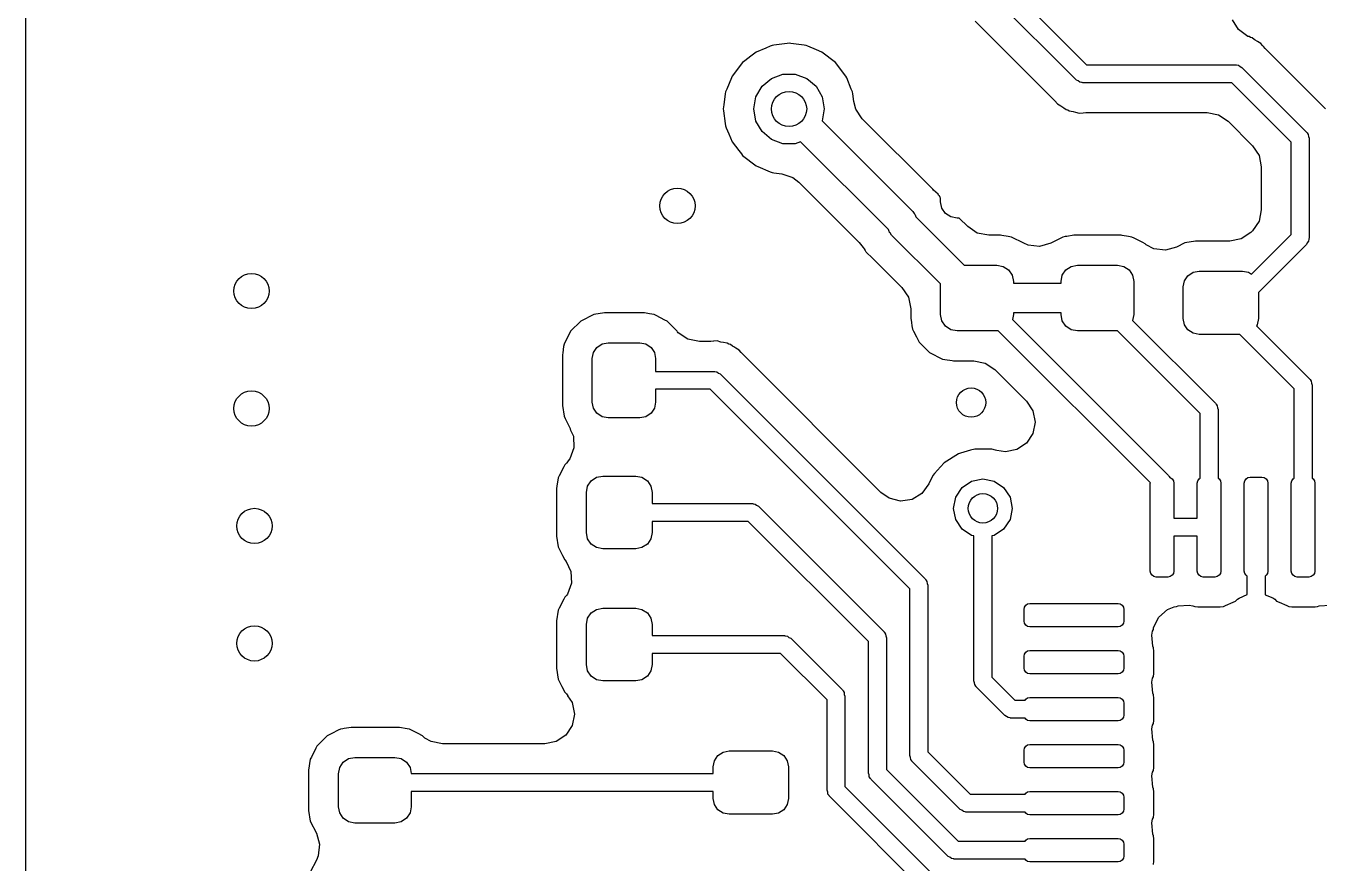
# Model space of a CAD drawing. Extents: x 0.99 to 4.24, y -7.27 to -4.02.
# Drawn here: x 0.9943 to 1.4276, y -6.4673 to -6.1867 of the extents above; entities that cross this region are included whole.
import ezdxf

# ---------------------------------------------------------------- set-up
doc = ezdxf.new("R2010")
doc.units = 0
doc.header["$MEASUREMENT"] = 0
doc.layers.add('BLACK', color=7, linetype='CONTINUOUS')

msp = doc.modelspace()

# ---------------------------------------------------------------- linework, layer by layer
at = {"layer": 'BLACK', "linetype": 'CONTINUOUS'}
for p, q in [((0.99427, -6.36146), (0.99427, -5.90707)), ((1.32387, -6.17395), (1.34967, -6.19976)), ((1.3463, -6.20488), (1.31874, -6.17732)), ((1.31237, -6.18511), (1.33851, -6.21125)), ((1.40064, -6.18798), (1.39862, -6.18466)), ((1.40376, -6.19027), (1.40064, -6.18798)), ((1.24935, -6.19263), (1.24495, -6.19321)), ((1.25, -6.19255), (1.24935, -6.19263)), ((1.25065, -6.19263), (1.25, -6.19255)), ((1.25505, -6.19321), (1.25065, -6.19263)), ((1.40413, -6.19033), (1.40376, -6.19027)), ((1.40463, -6.19062), (1.40413, -6.19033)), ((1.40519, -6.19077), (1.40463, -6.19062)), ((1.40591, -6.19127), (1.40519, -6.19077)), ((1.40625, -6.19152), (1.40591, -6.19127)), ((1.40591, -6.19127), (1.40591, -6.19127)), ((1.40698, -6.19198), (1.40625, -6.19152)), ((1.4081, -6.19263), (1.40698, -6.19198)), ((1.40867, -6.19331), (1.4081, -6.19263)), ((1.23717, -6.19689), (1.23516, -6.19843)), ((1.23899, -6.1955), (1.23717, -6.19689)), ((1.24222, -6.19416), (1.23899, -6.1955)), ((1.2437, -6.19355), (1.24222, -6.19416)), ((1.2443, -6.1933), (1.2437, -6.19355)), ((1.2437, -6.19355), (1.2437, -6.19355)), ((1.24495, -6.19321), (1.2443, -6.1933)), ((1.24495, -6.19321), (1.24495, -6.19321)), ((1.2557, -6.1933), (1.25505, -6.19321)), ((1.25505, -6.19321), (1.25505, -6.19321)), ((1.2563, -6.19355), (1.2557, -6.1933)), ((1.2592, -6.19475), (1.2563, -6.19355)), ((1.2563, -6.19355), (1.2563, -6.19355)), ((1.26101, -6.1955), (1.2592, -6.19475)), ((1.26557, -6.199), (1.26101, -6.1955)), ((1.40894, -6.19362), (1.40867, -6.19331)), ((1.40952, -6.19426), (1.40894, -6.19362)), ((1.42976, -6.21449), (1.40952, -6.19426)), ((1.23443, -6.199), (1.23093, -6.20356)), ((1.23516, -6.19843), (1.23443, -6.199)), ((1.26907, -6.20356), (1.26557, -6.199)), ((1.34967, -6.19976), (1.39961, -6.19976)), ((1.39961, -6.19976), (1.39979, -6.19979)), ((1.39979, -6.19979), (1.39987, -6.19977)), ((1.39987, -6.19977), (1.39999, -6.19982)), ((1.39999, -6.19982), (1.40063, -6.19994)), ((1.40063, -6.19994), (1.40113, -6.20036)), ((1.40113, -6.20036), (1.40173, -6.20063)), ((1.40173, -6.20063), (1.42338, -6.22229)), ((1.23068, -6.20416), (1.22914, -6.20789)), ((1.23093, -6.20356), (1.23068, -6.20416)), ((1.24095, -6.20697), (1.24409, -6.20434)), ((1.24409, -6.20434), (1.24795, -6.20294)), ((1.24795, -6.20294), (1.25205, -6.20294)), ((1.25205, -6.20294), (1.25591, -6.20434)), ((1.25591, -6.20434), (1.25905, -6.20697)), ((1.26932, -6.20416), (1.26907, -6.20356)), ((1.27086, -6.20789), (1.26932, -6.20416)), ((1.3469, -6.20515), (1.3463, -6.20488)), ((1.3474, -6.20557), (1.3469, -6.20515)), ((1.34804, -6.20569), (1.3474, -6.20557)), ((1.22865, -6.20952), (1.22816, -6.21322)), ((1.22873, -6.20887), (1.22865, -6.20952)), ((1.22865, -6.20952), (1.22865, -6.20952)), ((1.22914, -6.20789), (1.22873, -6.20887)), ((1.2389, -6.21053), (1.24095, -6.20697)), ((1.25905, -6.20697), (1.2611, -6.21053)), ((1.27127, -6.20887), (1.27086, -6.20789)), ((1.27135, -6.20952), (1.27127, -6.20887)), ((1.2717, -6.21211), (1.27135, -6.20952)), ((1.27135, -6.20952), (1.27135, -6.20952)), ((1.34816, -6.20574), (1.34804, -6.20569)), ((1.34824, -6.20572), (1.34816, -6.20574)), ((1.34843, -6.20576), (1.34824, -6.20572)), ((1.39836, -6.20576), (1.34843, -6.20576)), ((1.41826, -6.22565), (1.39836, -6.20576)), ((1.22816, -6.21322), (1.22798, -6.21457)), ((1.23819, -6.21457), (1.2389, -6.21053)), ((1.2611, -6.21053), (1.26181, -6.21457)), ((1.27237, -6.21462), (1.2717, -6.21211)), ((1.33851, -6.21125), (1.3391, -6.21189)), ((1.3391, -6.21189), (1.33993, -6.21288)), ((1.33993, -6.21288), (1.34105, -6.21353)), ((1.34105, -6.21353), (1.34178, -6.214)), ((1.34178, -6.214), (1.34212, -6.21424)), ((1.34212, -6.21424), (1.34212, -6.21424)), ((1.34212, -6.21424), (1.34284, -6.21474)), ((1.22798, -6.21457), (1.22807, -6.21521)), ((1.22807, -6.21521), (1.22862, -6.21939)), ((1.2389, -6.21861), (1.23819, -6.21457)), ((1.24095, -6.22216), (1.2389, -6.21861)), ((1.26181, -6.21457), (1.2611, -6.2186)), ((1.2611, -6.2186), (1.29145, -6.24894)), ((1.27453, -6.21785), (1.27237, -6.21462)), ((1.29817, -6.24149), (1.27453, -6.21785)), ((1.34284, -6.21474), (1.3434, -6.21489)), ((1.3434, -6.21489), (1.3439, -6.21518)), ((1.3439, -6.21518), (1.34518, -6.2154)), ((1.34518, -6.2154), (1.34602, -6.21559)), ((1.34602, -6.21559), (1.34727, -6.21593)), ((1.34727, -6.21593), (1.34856, -6.21581)), ((1.34856, -6.21581), (1.34943, -6.21578)), ((1.34943, -6.21578), (1.39009, -6.21578)), ((1.39009, -6.21578), (1.3939, -6.21653)), ((1.3939, -6.21653), (1.39713, -6.21869)), ((1.22862, -6.21939), (1.22873, -6.22027)), ((1.22873, -6.22027), (1.22898, -6.22087)), ((1.22898, -6.22087), (1.22898, -6.22087)), ((1.22898, -6.22087), (1.22981, -6.22287)), ((1.22981, -6.22287), (1.23093, -6.22558)), ((1.24409, -6.2248), (1.24095, -6.22216)), ((1.39713, -6.21869), (1.40532, -6.22688)), ((1.42338, -6.22229), (1.42349, -6.22244)), ((1.42349, -6.22244), (1.42356, -6.22248)), ((1.42356, -6.22248), (1.4236, -6.22261)), ((1.4236, -6.22261), (1.42398, -6.22314)), ((1.23093, -6.22558), (1.23314, -6.22846)), ((1.24795, -6.2262), (1.24409, -6.2248)), ((1.25205, -6.2262), (1.24795, -6.2262)), ((1.25389, -6.22553), (1.25205, -6.2262)), ((1.28338, -6.25502), (1.25389, -6.22553)), ((1.40532, -6.22688), (1.40748, -6.23012)), ((1.41826, -6.25663), (1.41826, -6.22565)), ((1.42398, -6.22314), (1.42404, -6.22379)), ((1.42404, -6.22379), (1.42426, -6.22441)), ((1.42426, -6.22441), (1.42426, -6.25787)), ((1.23314, -6.22846), (1.23402, -6.22961)), ((1.23402, -6.22961), (1.23443, -6.23014)), ((1.23443, -6.23014), (1.23899, -6.23364)), ((1.40748, -6.23012), (1.40824, -6.23393)), ((1.23899, -6.23364), (1.23959, -6.23389)), ((1.23959, -6.23389), (1.2437, -6.23559)), ((1.2437, -6.23559), (1.2437, -6.23559)), ((1.2437, -6.23559), (1.2443, -6.23584)), ((1.2443, -6.23584), (1.24495, -6.23592)), ((1.24495, -6.23592), (1.24495, -6.23592)), ((1.24495, -6.23592), (1.24754, -6.23626)), ((1.40824, -6.23393), (1.40824, -6.24836)), ((1.24754, -6.23626), (1.25122, -6.23751)), ((1.25122, -6.23751), (1.25329, -6.23909)), ((1.25329, -6.23909), (1.26343, -6.24924)), ((1.29845, -6.24177), (1.29817, -6.24149)), ((1.29995, -6.24315), (1.29845, -6.24177)), ((1.30009, -6.24342), (1.29995, -6.24315)), ((1.30023, -6.24356), (1.30009, -6.24342)), ((1.30037, -6.24372), (1.30023, -6.24356)), ((1.30064, -6.24429), (1.30037, -6.24372)), ((1.30079, -6.24451), (1.30064, -6.24429)), ((1.30079, -6.24567), (1.30079, -6.24451)), ((1.29145, -6.24894), (1.29198, -6.24966)), ((1.30121, -6.24778), (1.30079, -6.24567)), ((1.3024, -6.24957), (1.30121, -6.24778)), ((1.40824, -6.24836), (1.40748, -6.25217)), ((1.26343, -6.24924), (1.27355, -6.25936)), ((1.29198, -6.24966), (1.29212, -6.24978)), ((1.29212, -6.24978), (1.29215, -6.24989)), ((1.29215, -6.24989), (1.29231, -6.25009)), ((1.29231, -6.25009), (1.29245, -6.25075)), ((1.29245, -6.25075), (1.30863, -6.26693)), ((1.30419, -6.25076), (1.3024, -6.24957)), ((1.3063, -6.25118), (1.30419, -6.25076)), ((1.30705, -6.25118), (1.3063, -6.25118)), ((1.30986, -6.25399), (1.30705, -6.25118)), ((1.40748, -6.25217), (1.40532, -6.2554)), ((1.28352, -6.25567), (1.28338, -6.25502)), ((1.28367, -6.25588), (1.28352, -6.25567)), ((1.28371, -6.25599), (1.28367, -6.25588)), ((1.28384, -6.25611), (1.28371, -6.25599)), ((1.28438, -6.25682), (1.28384, -6.25611)), ((1.30079, -6.27323), (1.28438, -6.25682)), ((1.31309, -6.25615), (1.30986, -6.25399)), ((1.3169, -6.25691), (1.31309, -6.25615)), ((1.32091, -6.25691), (1.3169, -6.25691)), ((1.32129, -6.25697), (1.32091, -6.25691)), ((1.32341, -6.25731), (1.32129, -6.25697)), ((1.32129, -6.25697), (1.32129, -6.25697)), ((1.32454, -6.25749), (1.32341, -6.25731)), ((1.32865, -6.25958), (1.32454, -6.25749)), ((1.34179, -6.25749), (1.33769, -6.25958)), ((1.34257, -6.25736), (1.34179, -6.25749)), ((1.34304, -6.25729), (1.34257, -6.25736)), ((1.34257, -6.25736), (1.34257, -6.25736)), ((1.34543, -6.25691), (1.34304, -6.25729)), ((1.35334, -6.25691), (1.34543, -6.25691)), ((1.36087, -6.25691), (1.35334, -6.25691)), ((1.36126, -6.25691), (1.36087, -6.25691)), ((1.36165, -6.25697), (1.36126, -6.25691)), ((1.36376, -6.25731), (1.36165, -6.25697)), ((1.36165, -6.25697), (1.36165, -6.25697)), ((1.3649, -6.25749), (1.36376, -6.25731)), ((1.3656, -6.25784), (1.3649, -6.25749)), ((1.40476, -6.25596), (1.40153, -6.25812)), ((1.40532, -6.2554), (1.40476, -6.25596)), ((1.40495, -6.26994), (1.41826, -6.25663)), ((1.27355, -6.25936), (1.27488, -6.261)), ((1.27488, -6.261), (1.27518, -6.26148)), ((1.27518, -6.26148), (1.27546, -6.26204)), ((1.33009, -6.26017), (1.32865, -6.25958)), ((1.33395, -6.26063), (1.33009, -6.26017)), ((1.33769, -6.25958), (1.33395, -6.26063)), ((1.36858, -6.25936), (1.3656, -6.25784)), ((1.3656, -6.25784), (1.3656, -6.25784)), ((1.36928, -6.25972), (1.36858, -6.25936)), ((1.36858, -6.25936), (1.36858, -6.25936)), ((1.36968, -6.26012), (1.36928, -6.25972)), ((1.37227, -6.26144), (1.36968, -6.26012)), ((1.37613, -6.26189), (1.37227, -6.26144)), ((1.37987, -6.26084), (1.37613, -6.26189)), ((1.3826, -6.25945), (1.37987, -6.26084)), ((1.38619, -6.25888), (1.3826, -6.25945)), ((1.38755, -6.25888), (1.38619, -6.25888)), ((1.39772, -6.25888), (1.38755, -6.25888)), ((1.40153, -6.25812), (1.39772, -6.25888)), ((1.42338, -6.26), (1.40728, -6.27609)), ((1.42366, -6.2594), (1.42338, -6.26)), ((1.42408, -6.2589), (1.42366, -6.2594)), ((1.42419, -6.25826), (1.42408, -6.2589)), ((1.42425, -6.25814), (1.42419, -6.25826)), ((1.42426, -6.25787), (1.42423, -6.25806)), ((1.42423, -6.25806), (1.42425, -6.25814)), ((1.27546, -6.26204), (1.2756, -6.26221)), ((1.2756, -6.26221), (1.27574, -6.26235)), ((1.27574, -6.26235), (1.27588, -6.26262)), ((1.27588, -6.26262), (1.27643, -6.26312)), ((1.27643, -6.26312), (1.27738, -6.264)), ((1.27738, -6.264), (1.27766, -6.26427)), ((1.27766, -6.26427), (1.28785, -6.27446)), ((1.30863, -6.26693), (1.31968, -6.26693)), ((1.31968, -6.26693), (1.32179, -6.26735)), ((1.32179, -6.26735), (1.32358, -6.26854)), ((1.32358, -6.26854), (1.32478, -6.27033)), ((1.32478, -6.27033), (1.3252, -6.27244)), ((1.34114, -6.27244), (1.34156, -6.27033)), ((1.34156, -6.27033), (1.34276, -6.26854)), ((1.34276, -6.26854), (1.34454, -6.26735)), ((1.34454, -6.26735), (1.34665, -6.26693)), ((1.34665, -6.26693), (1.36004, -6.26693)), ((1.36004, -6.26693), (1.36215, -6.26735)), ((1.36215, -6.26735), (1.36394, -6.26854)), ((1.36394, -6.26854), (1.36513, -6.27033)), ((1.36513, -6.27033), (1.36555, -6.27244)), ((1.38249, -6.27218), (1.38364, -6.27045)), ((1.38364, -6.27045), (1.38537, -6.2693)), ((1.38537, -6.2693), (1.3874, -6.2689)), ((1.3874, -6.2689), (1.40197, -6.2689)), ((1.40197, -6.2689), (1.404, -6.2693)), ((1.404, -6.2693), (1.40495, -6.26994)), ((1.28785, -6.27446), (1.29001, -6.27769)), ((1.30079, -6.28346), (1.30079, -6.27323)), ((1.3252, -6.27244), (1.3252, -6.27295)), ((1.3252, -6.27295), (1.34114, -6.27295)), ((1.34114, -6.27295), (1.34114, -6.27244)), ((1.36555, -6.27244), (1.36555, -6.28346)), ((1.38209, -6.27421), (1.38249, -6.27218)), ((1.38209, -6.28484), (1.38209, -6.27421)), ((1.29001, -6.27769), (1.29077, -6.28151)), ((1.40728, -6.27609), (1.40728, -6.28484)), ((1.18457, -6.28346), (1.18387, -6.28382)), ((1.18816, -6.28289), (1.18457, -6.28346)), ((1.19468, -6.28289), (1.18816, -6.28289)), ((1.20082, -6.28289), (1.19468, -6.28289)), ((1.20121, -6.28289), (1.20082, -6.28289)), ((1.20159, -6.28295), (1.20121, -6.28289)), ((1.2032, -6.28321), (1.20159, -6.28295)), ((1.20159, -6.28295), (1.20159, -6.28295)), ((1.2048, -6.28346), (1.2032, -6.28321)), ((1.2055, -6.28382), (1.2048, -6.28346)), ((1.29077, -6.28151), (1.29077, -6.28469)), ((1.30121, -6.28557), (1.30079, -6.28346)), ((1.3252, -6.28346), (1.32486, -6.28518)), ((1.3252, -6.28295), (1.3252, -6.28346)), ((1.34114, -6.28295), (1.3252, -6.28295)), ((1.34114, -6.28346), (1.34114, -6.28295)), ((1.34156, -6.28557), (1.34114, -6.28346)), ((1.36555, -6.28346), (1.36514, -6.28551)), ((1.18024, -6.28567), (1.17681, -6.2891)), ((1.18094, -6.28531), (1.18024, -6.28567)), ((1.18387, -6.28382), (1.18094, -6.28531)), ((1.18094, -6.28531), (1.18094, -6.28531)), ((1.20843, -6.28531), (1.2055, -6.28382)), ((1.2055, -6.28382), (1.2055, -6.28382)), ((1.20913, -6.28567), (1.20843, -6.28531)), ((1.20843, -6.28531), (1.20843, -6.28531)), ((1.21256, -6.2891), (1.20913, -6.28567)), ((1.29077, -6.28469), (1.291, -6.28616)), ((1.291, -6.28616), (1.29118, -6.28727)), ((1.29118, -6.28727), (1.29134, -6.28832)), ((1.3024, -6.28736), (1.30121, -6.28557)), ((1.30419, -6.28856), (1.3024, -6.28736)), ((1.32486, -6.28518), (1.37712, -6.33745)), ((1.34276, -6.28736), (1.34156, -6.28557)), ((1.34454, -6.28856), (1.34276, -6.28736)), ((1.36514, -6.28551), (1.39287, -6.31323)), ((1.38249, -6.28688), (1.38209, -6.28484)), ((1.38364, -6.2886), (1.38249, -6.28688)), ((1.40688, -6.28688), (1.40664, -6.28724)), ((1.40664, -6.28724), (1.42437, -6.30497)), ((1.40728, -6.28484), (1.40688, -6.28688)), ((1.17645, -6.2898), (1.17504, -6.29257)), ((1.17681, -6.2891), (1.17645, -6.2898)), ((1.17645, -6.2898), (1.17645, -6.2898)), ((1.21265, -6.28928), (1.21256, -6.2891)), ((1.2129, -6.28957), (1.21265, -6.28928)), ((1.21614, -6.29173), (1.2129, -6.28957)), ((1.21995, -6.29249), (1.21614, -6.29173)), ((1.22596, -6.29234), (1.22484, -6.29244)), ((1.2272, -6.29268), (1.22596, -6.29234)), ((1.29134, -6.28832), (1.2917, -6.28902)), ((1.2917, -6.28902), (1.2917, -6.28902)), ((1.2917, -6.28902), (1.29268, -6.29095)), ((1.29268, -6.29095), (1.29358, -6.29271)), ((1.3063, -6.28898), (1.30419, -6.28856)), ((1.31968, -6.28898), (1.3063, -6.28898)), ((1.32009, -6.2889), (1.31968, -6.28898)), ((1.37108, -6.33989), (1.32009, -6.2889)), ((1.34665, -6.28898), (1.34454, -6.28856)), ((1.36004, -6.28898), (1.34665, -6.28898)), ((1.36011, -6.28896), (1.36004, -6.28898)), ((1.38775, -6.3166), (1.36011, -6.28896)), ((1.38537, -6.28975), (1.38364, -6.2886)), ((1.3874, -6.29016), (1.38537, -6.28975)), ((1.40107, -6.29016), (1.3874, -6.29016)), ((1.41924, -6.30833), (1.40107, -6.29016)), ((1.17415, -6.29628), (1.17404, -6.29702)), ((1.17448, -6.2942), (1.17415, -6.29628)), ((1.1746, -6.29343), (1.17448, -6.2942)), ((1.17504, -6.29257), (1.1746, -6.29343)), ((1.18406, -6.29823), (1.18446, -6.29619)), ((1.18446, -6.29619), (1.18561, -6.29447)), ((1.18561, -6.29447), (1.18734, -6.29332)), ((1.18734, -6.29332), (1.18937, -6.29291)), ((1.18937, -6.29291), (1.2, -6.29291)), ((1.2, -6.29291), (1.20203, -6.29332)), ((1.20203, -6.29332), (1.20376, -6.29447)), ((1.20376, -6.29447), (1.20491, -6.29619)), ((1.20491, -6.29619), (1.20531, -6.29823)), ((1.2238, -6.29249), (1.21995, -6.29249)), ((1.22467, -6.29245), (1.2238, -6.29249)), ((1.22484, -6.29244), (1.22467, -6.29245)), ((1.22805, -6.29286), (1.2272, -6.29268)), ((1.22932, -6.29309), (1.22805, -6.29286)), ((1.22983, -6.29338), (1.22932, -6.29309)), ((1.23039, -6.29353), (1.22983, -6.29338)), ((1.2311, -6.29403), (1.23039, -6.29353)), ((1.23145, -6.29427), (1.2311, -6.29403)), ((1.2311, -6.29403), (1.2311, -6.29403)), ((1.23218, -6.29474), (1.23145, -6.29427)), ((1.2333, -6.29538), (1.23218, -6.29474)), ((1.23397, -6.29619), (1.2333, -6.29538)), ((1.23413, -6.29637), (1.23397, -6.29619)), ((1.23472, -6.29702), (1.23413, -6.29637)), ((1.29358, -6.29271), (1.29706, -6.29619)), ((1.29706, -6.29619), (1.29775, -6.29654)), ((1.29775, -6.29654), (1.30074, -6.29806)), ((1.17404, -6.29702), (1.17404, -6.314)), ((1.18406, -6.3128), (1.18406, -6.29823)), ((1.20531, -6.29823), (1.20531, -6.30251)), ((1.28079, -6.34308), (1.23472, -6.29702)), ((1.30074, -6.29806), (1.30074, -6.29806)), ((1.30074, -6.29806), (1.30144, -6.29842)), ((1.30144, -6.29842), (1.30221, -6.29854)), ((1.30221, -6.29854), (1.30469, -6.29893)), ((1.30469, -6.29893), (1.30469, -6.29893)), ((1.30469, -6.29893), (1.30508, -6.299)), ((1.30508, -6.299), (1.30602, -6.299)), ((1.30602, -6.299), (1.31189, -6.299)), ((1.31189, -6.299), (1.3157, -6.29975)), ((1.3157, -6.29975), (1.31893, -6.30191)), ((1.20531, -6.30251), (1.2248, -6.30251)), ((1.2248, -6.30251), (1.22499, -6.30254)), ((1.22499, -6.30254), (1.22506, -6.30252)), ((1.22506, -6.30252), (1.22518, -6.30258)), ((1.22518, -6.30258), (1.22583, -6.30269)), ((1.22583, -6.30269), (1.22633, -6.30311)), ((1.22633, -6.30311), (1.22692, -6.30339)), ((1.22692, -6.30339), (1.29562, -6.37208)), ((1.31893, -6.30191), (1.32952, -6.3125)), ((1.42437, -6.30497), (1.42447, -6.30512)), ((1.42447, -6.30512), (1.42454, -6.30516)), ((1.42454, -6.30516), (1.42459, -6.30528)), ((1.42459, -6.30528), (1.42496, -6.30582)), ((1.22356, -6.30851), (1.20531, -6.30851)), ((1.20531, -6.30851), (1.20531, -6.3128)), ((1.2905, -6.37545), (1.22356, -6.30851)), ((1.41924, -6.33833), (1.41924, -6.30833)), ((1.42496, -6.30582), (1.42502, -6.30647)), ((1.42502, -6.30647), (1.42524, -6.30709)), ((1.42524, -6.30709), (1.42524, -6.33833)), ((1.17404, -6.314), (1.1746, -6.31759)), ((1.18446, -6.31483), (1.18406, -6.3128)), ((1.20531, -6.3128), (1.20491, -6.31483)), ((1.32952, -6.3125), (1.33168, -6.31573)), ((1.39287, -6.31323), (1.39298, -6.31339)), ((1.39298, -6.31339), (1.39305, -6.31343)), ((1.39305, -6.31343), (1.39309, -6.31355)), ((1.39309, -6.31355), (1.39347, -6.31409)), ((1.1746, -6.31759), (1.17496, -6.31829)), ((1.17496, -6.31829), (1.17681, -6.32192)), ((1.18561, -6.31655), (1.18446, -6.31483)), ((1.18734, -6.31771), (1.18561, -6.31655)), ((1.18937, -6.31811), (1.18734, -6.31771)), ((1.2, -6.31811), (1.18937, -6.31811)), ((1.20203, -6.31771), (1.2, -6.31811)), ((1.20376, -6.31655), (1.20203, -6.31771)), ((1.20491, -6.31483), (1.20376, -6.31655)), ((1.33168, -6.31573), (1.33244, -6.31954)), ((1.38775, -6.33833), (1.38775, -6.3166)), ((1.39347, -6.31409), (1.39352, -6.31474)), ((1.39352, -6.31474), (1.39375, -6.31535)), ((1.39375, -6.31535), (1.39375, -6.33833)), ((1.17681, -6.32192), (1.17668, -6.32199)), ((1.17668, -6.32199), (1.17774, -6.32428)), ((1.33244, -6.31954), (1.33168, -6.32336)), ((1.17774, -6.32428), (1.17789, -6.32816)), ((1.32952, -6.32659), (1.32629, -6.32875)), ((1.33168, -6.32336), (1.32952, -6.32659)), ((1.17789, -6.32816), (1.17654, -6.33181)), ((1.30677, -6.33011), (1.30196, -6.33314)), ((1.30745, -6.32991), (1.30677, -6.33011)), ((1.31076, -6.32897), (1.30745, -6.32991)), ((1.30745, -6.32991), (1.30745, -6.32991)), ((1.31224, -6.32854), (1.31076, -6.32897)), ((1.31295, -6.32855), (1.31224, -6.32854)), ((1.31446, -6.32856), (1.31295, -6.32855)), ((1.31793, -6.32858), (1.31446, -6.32856)), ((1.31922, -6.32896), (1.31793, -6.32858)), ((1.31962, -6.32909), (1.31922, -6.32896)), ((1.32248, -6.3295), (1.31962, -6.32909)), ((1.32629, -6.32875), (1.32248, -6.3295)), ((1.17452, -6.33457), (1.173, -6.33755)), ((1.17488, -6.33387), (1.17452, -6.33457)), ((1.17543, -6.33331), (1.17488, -6.33387)), ((1.17589, -6.33268), (1.17543, -6.33331)), ((1.17654, -6.33181), (1.17587, -6.33266)), ((1.17587, -6.33266), (1.17589, -6.33268)), ((1.30073, -6.33453), (1.29874, -6.33678)), ((1.30196, -6.33314), (1.30073, -6.33453)), ((1.17252, -6.33903), (1.17223, -6.34083)), ((1.17264, -6.33825), (1.17252, -6.33903)), ((1.173, -6.33755), (1.17264, -6.33825)), ((1.173, -6.33755), (1.173, -6.33755)), ((1.18251, -6.341), (1.1837, -6.33921)), ((1.1837, -6.33921), (1.18549, -6.33802)), ((1.18549, -6.33802), (1.1876, -6.3376)), ((1.1876, -6.3376), (1.19862, -6.3376)), ((1.19862, -6.3376), (1.20073, -6.33802)), ((1.20073, -6.33802), (1.20252, -6.33921)), ((1.20252, -6.33921), (1.20371, -6.341)), ((1.29819, -6.33741), (1.29684, -6.34027)), ((1.29874, -6.33678), (1.29819, -6.33741)), ((1.308, -6.34147), (1.31119, -6.33933)), ((1.31119, -6.33933), (1.31496, -6.33858)), ((1.31496, -6.33858), (1.31873, -6.33933)), ((1.31873, -6.33933), (1.32192, -6.34147)), ((1.37106, -6.33996), (1.37108, -6.33989)), ((1.37106, -6.36949), (1.37106, -6.33996)), ((1.37712, -6.33745), (1.37723, -6.3376)), ((1.37723, -6.3376), (1.3773, -6.33764)), ((1.3773, -6.33764), (1.37734, -6.33776)), ((1.37734, -6.33776), (1.37759, -6.33812)), ((1.37759, -6.33812), (1.37772, -6.33814)), ((1.37772, -6.33814), (1.37836, -6.33857)), ((1.37836, -6.33857), (1.37879, -6.33921)), ((1.37879, -6.33921), (1.37894, -6.33996)), ((1.37894, -6.33996), (1.37894, -6.35172)), ((1.38681, -6.33996), (1.38696, -6.33921)), ((1.38681, -6.35172), (1.38681, -6.33996)), ((1.38696, -6.33921), (1.38739, -6.33857)), ((1.38739, -6.33857), (1.38775, -6.33833)), ((1.39375, -6.33833), (1.39411, -6.33857)), ((1.39411, -6.33857), (1.39454, -6.33921)), ((1.39454, -6.33921), (1.39468, -6.33996)), ((1.39468, -6.33996), (1.39468, -6.36949)), ((1.40256, -6.33996), (1.40271, -6.33921)), ((1.40256, -6.36949), (1.40256, -6.33996)), ((1.40271, -6.33921), (1.40314, -6.33857)), ((1.40314, -6.33857), (1.40377, -6.33814)), ((1.40377, -6.33814), (1.40453, -6.33799)), ((1.40453, -6.33799), (1.40846, -6.33799)), ((1.40846, -6.33799), (1.40922, -6.33814)), ((1.40922, -6.33814), (1.40986, -6.33857)), ((1.40986, -6.33857), (1.41028, -6.33921)), ((1.41028, -6.33921), (1.41043, -6.33996)), ((1.41043, -6.33996), (1.41043, -6.36949)), ((1.41831, -6.33996), (1.41846, -6.33921)), ((1.41831, -6.36949), (1.41831, -6.33996)), ((1.41846, -6.33921), (1.41888, -6.33857)), ((1.41888, -6.33857), (1.41924, -6.33833)), ((1.42524, -6.33833), (1.4256, -6.33857)), ((1.4256, -6.33857), (1.42603, -6.33921)), ((1.42603, -6.33921), (1.42618, -6.33996)), ((1.42618, -6.33996), (1.42618, -6.36949)), ((1.17223, -6.34083), (1.17207, -6.34189)), ((1.17207, -6.34189), (1.17207, -6.35772)), ((1.18209, -6.34311), (1.18251, -6.341)), ((1.18209, -6.3565), (1.18209, -6.34311)), ((1.20371, -6.341), (1.20413, -6.34311)), ((1.20413, -6.34311), (1.20413, -6.3468)), ((1.2836, -6.34505), (1.28079, -6.34308)), ((1.29454, -6.3434), (1.29121, -6.34541)), ((1.29684, -6.34027), (1.29454, -6.3434)), ((1.30587, -6.34466), (1.308, -6.34147)), ((1.32192, -6.34147), (1.32405, -6.34466)), ((1.20413, -6.3468), (1.2376, -6.3468)), ((1.2376, -6.3468), (1.23778, -6.34684)), ((1.23778, -6.34684), (1.23786, -6.34681)), ((1.23786, -6.34681), (1.23798, -6.34687)), ((1.23798, -6.34687), (1.23862, -6.34698)), ((1.23862, -6.34698), (1.23913, -6.3474)), ((1.23913, -6.3474), (1.23972, -6.34768)), ((1.23972, -6.34768), (1.28174, -6.38971)), ((1.28737, -6.34599), (1.2836, -6.34505)), ((1.29121, -6.34541), (1.28737, -6.34599)), ((1.30512, -6.34843), (1.30587, -6.34466)), ((1.30587, -6.35219), (1.30512, -6.34843)), ((1.32405, -6.34466), (1.3248, -6.34843)), ((1.3248, -6.34843), (1.32405, -6.35219)), ((1.23636, -6.3528), (1.20413, -6.3528)), ((1.20413, -6.3528), (1.20413, -6.3565)), ((1.27662, -6.39307), (1.23636, -6.3528)), ((1.308, -6.35538), (1.30587, -6.35219)), ((1.32405, -6.35219), (1.32192, -6.35538)), ((1.37894, -6.35172), (1.38681, -6.35172)), ((1.18251, -6.35861), (1.18209, -6.3565)), ((1.20413, -6.3565), (1.20371, -6.35861)), ((1.31119, -6.35752), (1.308, -6.35538)), ((1.32192, -6.35538), (1.31873, -6.35752)), ((0.99427, -6.92717), (0.99427, -6.36146)), ((1.17207, -6.35772), (1.17264, -6.36136)), ((1.17264, -6.36136), (1.173, -6.36205)), ((1.1837, -6.36039), (1.18251, -6.35861)), ((1.18549, -6.36159), (1.1837, -6.36039)), ((1.1876, -6.36201), (1.18549, -6.36159)), ((1.20073, -6.36159), (1.19862, -6.36201)), ((1.20252, -6.36039), (1.20073, -6.36159)), ((1.20371, -6.35861), (1.20252, -6.36039)), ((1.31196, -6.35767), (1.31119, -6.35752)), ((1.31196, -6.40626), (1.31196, -6.35767)), ((1.31873, -6.35752), (1.31796, -6.35767)), ((1.31796, -6.35767), (1.31796, -6.40501)), ((1.38681, -6.35772), (1.37894, -6.35772)), ((1.37894, -6.35772), (1.37894, -6.36949)), ((1.38681, -6.36949), (1.38681, -6.35772)), ((1.173, -6.36205), (1.173, -6.36205)), ((1.173, -6.36205), (1.17411, -6.36424)), ((1.17411, -6.36424), (1.17488, -6.36574)), ((1.17488, -6.36574), (1.17533, -6.3662)), ((1.19862, -6.36201), (1.1876, -6.36201)), ((1.17533, -6.3662), (1.17691, -6.36962)), ((1.17691, -6.36962), (1.17707, -6.37351)), ((1.37121, -6.37024), (1.37106, -6.36949)), ((1.37164, -6.37088), (1.37121, -6.37024)), ((1.37879, -6.37024), (1.37836, -6.37088)), ((1.37894, -6.36949), (1.37879, -6.37024)), ((1.38696, -6.37024), (1.38681, -6.36949)), ((1.38739, -6.37088), (1.38696, -6.37024)), ((1.39454, -6.37024), (1.39411, -6.37088)), ((1.39468, -6.36949), (1.39454, -6.37024)), ((1.40271, -6.37024), (1.40256, -6.36949)), ((1.40314, -6.37088), (1.40271, -6.37024)), ((1.41028, -6.37024), (1.40986, -6.37088)), ((1.41043, -6.36949), (1.41028, -6.37024)), ((1.41846, -6.37024), (1.41831, -6.36949)), ((1.41888, -6.37088), (1.41846, -6.37024)), ((1.42603, -6.37024), (1.4256, -6.37088)), ((1.42618, -6.36949), (1.42603, -6.37024)), ((1.17707, -6.37351), (1.17572, -6.37715)), ((1.29562, -6.37208), (1.29572, -6.37224)), ((1.29572, -6.37224), (1.29579, -6.37228)), ((1.29579, -6.37228), (1.29584, -6.3724)), ((1.29584, -6.3724), (1.29621, -6.37294)), ((1.29621, -6.37294), (1.29627, -6.37359)), ((1.29627, -6.37359), (1.2965, -6.3742)), ((1.2965, -6.3742), (1.2965, -6.43005)), ((1.37228, -6.37131), (1.37164, -6.37088)), ((1.37303, -6.37146), (1.37228, -6.37131)), ((1.37697, -6.37146), (1.37303, -6.37146)), ((1.37772, -6.37131), (1.37697, -6.37146)), ((1.37836, -6.37088), (1.37772, -6.37131)), ((1.38803, -6.37131), (1.38739, -6.37088)), ((1.38878, -6.37146), (1.38803, -6.37131)), ((1.39272, -6.37146), (1.38878, -6.37146)), ((1.39347, -6.37131), (1.39272, -6.37146)), ((1.39411, -6.37088), (1.39347, -6.37131)), ((1.4035, -6.37112), (1.40314, -6.37088)), ((1.4035, -6.37736), (1.4035, -6.37112)), ((1.40986, -6.37088), (1.4095, -6.37112)), ((1.4095, -6.37112), (1.4095, -6.3774)), ((1.41952, -6.37131), (1.41888, -6.37088)), ((1.42028, -6.37146), (1.41952, -6.37131)), ((1.42421, -6.37146), (1.42028, -6.37146)), ((1.42497, -6.37131), (1.42421, -6.37146)), ((1.4256, -6.37088), (1.42497, -6.37131)), ((1.17452, -6.37886), (1.173, -6.38184)), ((1.17488, -6.37816), (1.17452, -6.37886)), ((1.1754, -6.37764), (1.17488, -6.37816)), ((1.17572, -6.37715), (1.1754, -6.37764)), ((1.2905, -6.43129), (1.2905, -6.37545)), ((1.39962, -6.37954), (1.40027, -6.37889)), ((1.40027, -6.37889), (1.40085, -6.37849)), ((1.40085, -6.37849), (1.4035, -6.37736)), ((1.4095, -6.3774), (1.41212, -6.37848)), ((1.41212, -6.37848), (1.41273, -6.3789)), ((1.41273, -6.3789), (1.41339, -6.37955)), ((1.17264, -6.38254), (1.17207, -6.38618)), ((1.173, -6.38184), (1.17264, -6.38254)), ((1.173, -6.38184), (1.173, -6.38184)), ((1.1837, -6.3835), (1.18549, -6.38231)), ((1.18549, -6.38231), (1.1876, -6.38189)), ((1.1876, -6.38189), (1.19862, -6.38189)), ((1.19862, -6.38189), (1.20073, -6.38231)), ((1.20073, -6.38231), (1.20252, -6.3835)), ((1.32874, -6.38228), (1.32889, -6.38153)), ((1.32874, -6.38622), (1.32874, -6.38228)), ((1.32889, -6.38153), (1.32932, -6.38089)), ((1.32932, -6.38089), (1.32996, -6.38046)), ((1.32996, -6.38046), (1.33071, -6.38031)), ((1.33071, -6.38031), (1.36024, -6.38031)), ((1.36024, -6.38031), (1.36099, -6.38046)), ((1.36099, -6.38046), (1.36163, -6.38089)), ((1.36163, -6.38089), (1.36205, -6.38153)), ((1.36205, -6.38153), (1.3622, -6.38228)), ((1.3622, -6.38228), (1.3622, -6.38622)), ((1.37389, -6.38493), (1.37683, -6.38238)), ((1.37683, -6.38238), (1.37909, -6.38144)), ((1.37909, -6.38144), (1.37979, -6.38135)), ((1.37979, -6.38135), (1.38035, -6.38111)), ((1.38035, -6.38111), (1.38411, -6.38084)), ((1.38411, -6.38084), (1.38535, -6.38108)), ((1.38535, -6.38108), (1.38597, -6.38136)), ((1.38597, -6.38136), (1.387, -6.38148)), ((1.387, -6.38148), (1.3945, -6.38148)), ((1.3945, -6.38148), (1.39554, -6.38135)), ((1.39554, -6.38135), (1.39623, -6.38105)), ((1.39623, -6.38105), (1.39878, -6.37991)), ((1.39623, -6.38105), (1.39623, -6.38105)), ((1.39878, -6.37991), (1.39962, -6.37954)), ((1.41339, -6.37955), (1.41423, -6.37992)), ((1.41423, -6.37992), (1.41678, -6.38105)), ((1.41678, -6.38105), (1.41679, -6.38105)), ((1.41679, -6.38105), (1.41747, -6.38136)), ((1.41747, -6.38136), (1.41849, -6.38148)), ((1.41849, -6.38148), (1.42599, -6.38148)), ((1.42599, -6.38148), (1.42629, -6.38144)), ((1.42629, -6.38144), (1.4263, -6.38144)), ((1.4263, -6.38144), (1.42704, -6.38135)), ((1.4263, -6.38144), (1.4263, -6.38144)), ((1.42704, -6.38135), (1.42759, -6.38111)), ((1.42759, -6.38111), (1.43136, -6.38084)), ((1.17207, -6.38618), (1.17207, -6.40201)), ((1.18209, -6.3874), (1.18251, -6.38529)), ((1.18209, -6.40079), (1.18209, -6.3874)), ((1.18251, -6.38529), (1.1837, -6.3835)), ((1.20252, -6.3835), (1.20371, -6.38529)), ((1.20371, -6.38529), (1.20413, -6.3874)), ((1.20413, -6.3874), (1.20413, -6.39109)), ((1.32889, -6.38697), (1.32874, -6.38622)), ((1.32932, -6.38761), (1.32889, -6.38697)), ((1.32996, -6.38804), (1.32932, -6.38761)), ((1.36163, -6.38761), (1.36099, -6.38804)), ((1.36205, -6.38697), (1.36163, -6.38761)), ((1.3622, -6.38622), (1.36205, -6.38697)), ((1.37218, -6.38835), (1.37389, -6.38493)), ((1.20413, -6.39109), (1.24843, -6.39109)), ((1.24843, -6.39109), (1.24861, -6.39113)), ((1.24861, -6.39113), (1.24869, -6.39111)), ((1.24869, -6.39111), (1.24881, -6.39116)), ((1.24881, -6.39116), (1.24945, -6.39128)), ((1.24945, -6.39128), (1.24995, -6.3917)), ((1.24995, -6.3917), (1.25055, -6.39197)), ((1.25055, -6.39197), (1.26787, -6.4093)), ((1.28174, -6.38971), (1.28185, -6.38986)), ((1.28185, -6.38986), (1.28192, -6.3899)), ((1.28192, -6.3899), (1.28197, -6.39002)), ((1.28197, -6.39002), (1.28234, -6.39056)), ((1.28234, -6.39056), (1.2824, -6.39121)), ((1.2824, -6.39121), (1.28262, -6.39183)), ((1.28262, -6.39183), (1.28262, -6.43592)), ((1.33071, -6.38819), (1.32996, -6.38804)), ((1.36024, -6.38819), (1.33071, -6.38819)), ((1.36099, -6.38804), (1.36024, -6.38819)), ((1.37158, -6.39089), (1.37183, -6.38965)), ((1.37186, -6.39465), (1.37158, -6.39089)), ((1.37183, -6.38965), (1.3721, -6.38903)), ((1.3721, -6.38903), (1.37218, -6.38835)), ((1.27662, -6.43717), (1.27662, -6.39307)), ((1.32932, -6.39664), (1.32996, -6.39621)), ((1.32996, -6.39621), (1.33071, -6.39606)), ((1.33071, -6.39606), (1.36024, -6.39606)), ((1.36024, -6.39606), (1.36099, -6.39621)), ((1.36099, -6.39621), (1.36163, -6.39664)), ((1.3721, -6.39521), (1.37186, -6.39465)), ((1.37222, -6.39625), (1.3721, -6.39521)), ((1.37222, -6.40375), (1.37222, -6.39625)), ((1.24718, -6.39709), (1.20413, -6.39709)), ((1.20413, -6.39709), (1.20413, -6.40079)), ((1.26275, -6.41266), (1.24718, -6.39709)), ((1.32874, -6.39803), (1.32889, -6.39728)), ((1.32874, -6.40197), (1.32874, -6.39803)), ((1.32889, -6.39728), (1.32932, -6.39664)), ((1.36163, -6.39664), (1.36205, -6.39728)), ((1.36205, -6.39728), (1.3622, -6.39803)), ((1.3622, -6.39803), (1.3622, -6.40197)), ((1.17207, -6.40201), (1.17264, -6.40565)), ((1.18251, -6.4029), (1.18209, -6.40079)), ((1.1837, -6.40468), (1.18251, -6.4029)), ((1.18549, -6.40588), (1.1837, -6.40468)), ((1.20252, -6.40468), (1.20073, -6.40588)), ((1.20371, -6.4029), (1.20252, -6.40468)), ((1.20413, -6.40079), (1.20371, -6.4029)), ((1.31796, -6.40501), (1.32569, -6.41275)), ((1.32889, -6.40272), (1.32874, -6.40197)), ((1.32932, -6.40336), (1.32889, -6.40272)), ((1.32996, -6.40379), (1.32932, -6.40336)), ((1.33071, -6.40394), (1.32996, -6.40379)), ((1.36024, -6.40394), (1.33071, -6.40394)), ((1.36099, -6.40379), (1.36024, -6.40394)), ((1.36163, -6.40336), (1.36099, -6.40379)), ((1.36205, -6.40272), (1.36163, -6.40336)), ((1.3622, -6.40197), (1.36205, -6.40272)), ((1.37183, -6.4054), (1.3721, -6.40477)), ((1.3721, -6.40477), (1.37222, -6.40375)), ((1.17264, -6.40565), (1.173, -6.40635)), ((1.173, -6.40635), (1.173, -6.40635)), ((1.173, -6.40635), (1.17391, -6.40813)), ((1.17391, -6.40813), (1.17488, -6.41003)), ((1.1876, -6.4063), (1.18549, -6.40588)), ((1.19862, -6.4063), (1.1876, -6.4063)), ((1.20073, -6.40588), (1.19862, -6.4063)), ((1.26787, -6.4093), (1.26798, -6.40945)), ((1.31218, -6.40687), (1.31196, -6.40626)), ((1.31224, -6.40752), (1.31218, -6.40687)), ((1.31262, -6.40806), (1.31224, -6.40752)), ((1.31266, -6.40818), (1.31262, -6.40806)), ((1.31273, -6.40823), (1.31266, -6.40818)), ((1.31284, -6.40838), (1.31273, -6.40823)), ((1.32233, -6.41787), (1.31284, -6.40838)), ((1.37158, -6.40664), (1.37183, -6.4054)), ((1.37186, -6.4104), (1.37158, -6.40664)), ((1.17488, -6.41003), (1.17543, -6.41058)), ((1.17543, -6.41058), (1.17589, -6.41122)), ((1.17589, -6.41122), (1.17581, -6.41128)), ((1.17581, -6.41128), (1.17734, -6.41356)), ((1.17734, -6.41356), (1.17809, -6.41737)), ((1.26275, -6.44291), (1.26275, -6.41266)), ((1.26798, -6.40945), (1.26805, -6.40949)), ((1.26805, -6.40949), (1.26809, -6.40961)), ((1.26809, -6.40961), (1.26847, -6.41015)), ((1.26847, -6.41015), (1.26852, -6.4108)), ((1.26852, -6.4108), (1.26875, -6.41142)), ((1.26875, -6.41142), (1.26875, -6.44167)), ((1.32569, -6.41275), (1.32908, -6.41275)), ((1.32908, -6.41275), (1.32932, -6.41239)), ((1.32932, -6.41239), (1.32996, -6.41196)), ((1.32996, -6.41196), (1.33071, -6.41181)), ((1.33071, -6.41181), (1.36024, -6.41181)), ((1.36024, -6.41181), (1.36099, -6.41196)), ((1.36099, -6.41196), (1.36163, -6.41239)), ((1.36163, -6.41239), (1.36205, -6.41303)), ((1.36205, -6.41303), (1.3622, -6.41378)), ((1.3721, -6.41095), (1.37186, -6.4104)), ((1.37222, -6.412), (1.3721, -6.41095)), ((1.37222, -6.4195), (1.37222, -6.412)), ((1.17809, -6.41737), (1.17734, -6.42119)), ((1.32292, -6.41815), (1.32233, -6.41787)), ((1.3622, -6.41772), (1.36205, -6.41847)), ((1.3622, -6.41378), (1.3622, -6.41772)), ((1.10044, -6.42232), (1.09967, -6.42245)), ((1.10089, -6.42225), (1.10044, -6.42232)), ((1.10044, -6.42232), (1.10044, -6.42232)), ((1.10331, -6.42187), (1.10089, -6.42225)), ((1.11122, -6.42187), (1.10331, -6.42187)), ((1.11874, -6.42187), (1.11122, -6.42187)), ((1.11914, -6.42187), (1.11874, -6.42187)), ((1.11952, -6.42193), (1.11914, -6.42187)), ((1.122, -6.42232), (1.11952, -6.42193)), ((1.11952, -6.42193), (1.11952, -6.42193)), ((1.12277, -6.42245), (1.122, -6.42232)), ((1.17734, -6.42119), (1.17518, -6.42442)), ((1.32343, -6.41857), (1.32292, -6.41815)), ((1.32407, -6.41868), (1.32343, -6.41857)), ((1.32419, -6.41874), (1.32407, -6.41868)), ((1.32427, -6.41872), (1.32419, -6.41874)), ((1.32445, -6.41875), (1.32427, -6.41872)), ((1.32908, -6.41875), (1.32445, -6.41875)), ((1.32932, -6.41911), (1.32908, -6.41875)), ((1.32996, -6.41954), (1.32932, -6.41911)), ((1.33071, -6.41968), (1.32996, -6.41954)), ((1.36024, -6.41968), (1.33071, -6.41968)), ((1.36099, -6.41954), (1.36024, -6.41968)), ((1.36163, -6.41911), (1.36099, -6.41954)), ((1.36205, -6.41847), (1.36163, -6.41911)), ((1.37158, -6.42238), (1.37183, -6.42114)), ((1.37183, -6.42114), (1.3721, -6.42052)), ((1.3721, -6.42052), (1.37222, -6.4195)), ((1.09528, -6.42468), (1.09181, -6.42816)), ((1.09676, -6.42393), (1.09528, -6.42468)), ((1.09897, -6.4228), (1.09676, -6.42393)), ((1.09967, -6.42245), (1.09897, -6.4228)), ((1.09897, -6.4228), (1.09897, -6.4228)), ((1.12347, -6.4228), (1.12277, -6.42245)), ((1.12569, -6.42393), (1.12347, -6.4228)), ((1.12347, -6.4228), (1.12347, -6.4228)), ((1.12716, -6.42468), (1.12569, -6.42393)), ((1.12771, -6.42523), (1.12716, -6.42468)), ((1.12798, -6.42543), (1.12771, -6.42523)), ((1.13003, -6.42658), (1.12798, -6.42543)), ((1.13384, -6.42733), (1.13003, -6.42658)), ((1.17195, -6.42658), (1.16813, -6.42733)), ((1.17518, -6.42442), (1.17195, -6.42658)), ((1.37186, -6.42615), (1.37158, -6.42238)), ((1.3721, -6.4267), (1.37186, -6.42615)), ((1.09145, -6.42886), (1.08993, -6.43184)), ((1.09181, -6.42816), (1.09145, -6.42886)), ((1.16813, -6.42733), (1.13384, -6.42733)), ((1.22616, -6.43128), (1.22789, -6.43013)), ((1.22789, -6.43013), (1.22992, -6.42972)), ((1.22992, -6.42972), (1.24449, -6.42972)), ((1.24449, -6.42972), (1.24652, -6.43013)), ((1.24652, -6.43013), (1.24825, -6.43128)), ((1.2965, -6.43005), (1.31069, -6.44424)), ((1.32874, -6.42953), (1.32889, -6.42877)), ((1.32874, -6.43346), (1.32874, -6.42953)), ((1.32889, -6.42877), (1.32932, -6.42814)), ((1.32932, -6.42814), (1.32996, -6.42771)), ((1.32996, -6.42771), (1.33071, -6.42756)), ((1.33071, -6.42756), (1.36024, -6.42756)), ((1.36024, -6.42756), (1.36099, -6.42771)), ((1.36099, -6.42771), (1.36163, -6.42814)), ((1.36163, -6.42814), (1.36205, -6.42877)), ((1.36205, -6.42877), (1.3622, -6.42953)), ((1.3622, -6.42953), (1.3622, -6.43346)), ((1.37222, -6.42775), (1.3721, -6.4267)), ((1.37222, -6.43525), (1.37222, -6.42775)), ((1.08957, -6.43254), (1.089, -6.43618)), ((1.08993, -6.43184), (1.08957, -6.43254)), ((1.08993, -6.43184), (1.08993, -6.43184)), ((1.09902, -6.4374), (1.09944, -6.43529)), ((1.09944, -6.43529), (1.10063, -6.4335)), ((1.10063, -6.4335), (1.10242, -6.43231)), ((1.10242, -6.43231), (1.10453, -6.43189)), ((1.10453, -6.43189), (1.11791, -6.43189)), ((1.11791, -6.43189), (1.12002, -6.43231)), ((1.12002, -6.43231), (1.12181, -6.4335)), ((1.12181, -6.4335), (1.12301, -6.43529)), ((1.12301, -6.43529), (1.12342, -6.43735)), ((1.22461, -6.43504), (1.22501, -6.43301)), ((1.22461, -6.43735), (1.22461, -6.43504)), ((1.22501, -6.43301), (1.22616, -6.43128)), ((1.24825, -6.43128), (1.2494, -6.43301)), ((1.2494, -6.43301), (1.2498, -6.43504)), ((1.2498, -6.43504), (1.2498, -6.44567)), ((1.29072, -6.43191), (1.2905, -6.43129)), ((1.29078, -6.43256), (1.29072, -6.43191)), ((1.29115, -6.4331), (1.29078, -6.43256)), ((1.2912, -6.43322), (1.29115, -6.4331)), ((1.29127, -6.43326), (1.2912, -6.43322)), ((1.29137, -6.43341), (1.29127, -6.43326)), ((1.30733, -6.44937), (1.29137, -6.43341)), ((1.32889, -6.43422), (1.32874, -6.43346)), ((1.32932, -6.43486), (1.32889, -6.43422)), ((1.32996, -6.43528), (1.32932, -6.43486)), ((1.33071, -6.43543), (1.32996, -6.43528)), ((1.36099, -6.43528), (1.36024, -6.43543)), ((1.36163, -6.43486), (1.36099, -6.43528)), ((1.36205, -6.43422), (1.36163, -6.43486)), ((1.3622, -6.43346), (1.36205, -6.43422)), ((1.3721, -6.43627), (1.37222, -6.43525)), ((1.089, -6.43618), (1.089, -6.44965)), ((1.09902, -6.44843), (1.09902, -6.4374)), ((1.12342, -6.43735), (1.22461, -6.43735)), ((1.27685, -6.43778), (1.27662, -6.43717)), ((1.2769, -6.43843), (1.27685, -6.43778)), ((1.27728, -6.43897), (1.2769, -6.43843)), ((1.27732, -6.43909), (1.27728, -6.43897)), ((1.27739, -6.43914), (1.27732, -6.43909)), ((1.2775, -6.43929), (1.27739, -6.43914)), ((1.30333, -6.46511), (1.2775, -6.43929)), ((1.28262, -6.43592), (1.30669, -6.45999)), ((1.36024, -6.43543), (1.33071, -6.43543)), ((1.37158, -6.43813), (1.37183, -6.43689)), ((1.37186, -6.4419), (1.37158, -6.43813)), ((1.37183, -6.43689), (1.3721, -6.43627)), ((1.22461, -6.44335), (1.12343, -6.44335)), ((1.12343, -6.44335), (1.12343, -6.44843)), ((1.22461, -6.44567), (1.22461, -6.44335)), ((1.26297, -6.44353), (1.26275, -6.44291)), ((1.26303, -6.44418), (1.26297, -6.44353)), ((1.26875, -6.44167), (1.30282, -6.47574)), ((1.32908, -6.44424), (1.32932, -6.44388)), ((1.32932, -6.44388), (1.32996, -6.44346)), ((1.32996, -6.44346), (1.33071, -6.44331)), ((1.33071, -6.44331), (1.36024, -6.44331)), ((1.36024, -6.44331), (1.36099, -6.44346)), ((1.36099, -6.44346), (1.36163, -6.44388)), ((1.36163, -6.44388), (1.36205, -6.44452)), ((1.3721, -6.44245), (1.37186, -6.4419)), ((1.37222, -6.44349), (1.3721, -6.44245)), ((1.37222, -6.45099), (1.37222, -6.44349)), ((1.22501, -6.4477), (1.22461, -6.44567)), ((1.22616, -6.44943), (1.22501, -6.4477)), ((1.2494, -6.4477), (1.24825, -6.44943)), ((1.2498, -6.44567), (1.2494, -6.4477)), ((1.2634, -6.44472), (1.26303, -6.44418)), ((1.26345, -6.44484), (1.2634, -6.44472)), ((1.26352, -6.44488), (1.26345, -6.44484)), ((1.26363, -6.44503), (1.26352, -6.44488)), ((1.29945, -6.48086), (1.26363, -6.44503)), ((1.31069, -6.44424), (1.32908, -6.44424)), ((1.36205, -6.44452), (1.3622, -6.44528)), ((1.3622, -6.44528), (1.3622, -6.44921)), ((1.089, -6.44965), (1.08957, -6.45328)), ((1.09944, -6.45053), (1.09902, -6.44843)), ((1.10063, -6.45232), (1.09944, -6.45053)), ((1.10242, -6.45352), (1.10063, -6.45232)), ((1.12181, -6.45232), (1.12002, -6.45352)), ((1.12301, -6.45053), (1.12181, -6.45232)), ((1.12343, -6.44843), (1.12301, -6.45053)), ((1.22789, -6.45058), (1.22616, -6.44943)), ((1.22992, -6.45098), (1.22789, -6.45058)), ((1.24449, -6.45098), (1.22992, -6.45098)), ((1.24652, -6.45058), (1.24449, -6.45098)), ((1.24825, -6.44943), (1.24652, -6.45058)), ((1.30792, -6.44964), (1.30733, -6.44937)), ((1.30842, -6.45006), (1.30792, -6.44964)), ((1.30907, -6.45018), (1.30842, -6.45006)), ((1.30919, -6.45023), (1.30907, -6.45018)), ((1.30927, -6.45021), (1.30919, -6.45023)), ((1.30945, -6.45024), (1.30927, -6.45021)), ((1.32908, -6.45024), (1.30945, -6.45024)), ((1.32932, -6.4506), (1.32908, -6.45024)), ((1.32996, -6.45103), (1.32932, -6.4506)), ((1.33071, -6.45118), (1.32996, -6.45103)), ((1.36024, -6.45118), (1.33071, -6.45118)), ((1.36099, -6.45103), (1.36024, -6.45118)), ((1.36163, -6.4506), (1.36099, -6.45103)), ((1.36205, -6.44997), (1.36163, -6.4506)), ((1.3622, -6.44921), (1.36205, -6.44997)), ((1.37158, -6.45388), (1.37183, -6.45264)), ((1.37183, -6.45264), (1.3721, -6.45202)), ((1.3721, -6.45202), (1.37222, -6.45099)), ((1.08957, -6.45328), (1.09161, -6.45729)), ((1.10453, -6.45394), (1.10242, -6.45352)), ((1.11791, -6.45394), (1.10453, -6.45394)), ((1.12002, -6.45352), (1.11791, -6.45394)), ((1.37186, -6.45765), (1.37158, -6.45388)), ((1.09161, -6.45729), (1.09267, -6.46103)), ((1.09267, -6.46103), (1.09221, -6.46489)), ((1.30669, -6.45999), (1.32908, -6.45999)), ((1.32908, -6.45999), (1.32932, -6.45963)), ((1.32932, -6.45963), (1.32996, -6.4592)), ((1.32996, -6.4592), (1.33071, -6.45906)), ((1.33071, -6.45906), (1.36024, -6.45906)), ((1.36024, -6.45906), (1.36099, -6.4592)), ((1.36099, -6.4592), (1.36163, -6.45963)), ((1.36163, -6.45963), (1.36205, -6.46027)), ((1.36205, -6.46027), (1.3622, -6.46102)), ((1.3622, -6.46102), (1.3622, -6.46496)), ((1.3721, -6.4582), (1.37186, -6.45765)), ((1.37222, -6.45924), (1.3721, -6.4582)), ((1.37222, -6.46674), (1.37222, -6.45924)), ((1.09221, -6.46489), (1.09161, -6.46633)), ((1.30392, -6.46539), (1.30333, -6.46511)), ((1.30442, -6.46581), (1.30392, -6.46539)), ((1.3622, -6.46496), (1.36205, -6.46571)), ((1.09161, -6.46633), (1.08957, -6.47034)), ((1.30507, -6.46592), (1.30442, -6.46581)), ((1.30519, -6.46598), (1.30507, -6.46592)), ((1.30526, -6.46596), (1.30519, -6.46598)), ((1.30545, -6.46599), (1.30526, -6.46596)), ((1.32908, -6.46599), (1.30545, -6.46599)), ((1.32932, -6.46635), (1.32908, -6.46599)), ((1.32996, -6.46678), (1.32932, -6.46635)), ((1.33071, -6.46693), (1.32996, -6.46678)), ((1.36024, -6.46693), (1.33071, -6.46693)), ((1.36099, -6.46678), (1.36024, -6.46693)), ((1.36163, -6.46635), (1.36099, -6.46678)), ((1.36205, -6.46571), (1.36163, -6.46635)), ((1.3721, -6.46777), (1.37222, -6.46674))]:
    msp.add_line(p, q, dxfattribs=at)
at = {"layer": 'BLACK'}
for centre, radius in [((1.25, -6.21457), 0.00591), ((1.2126, -6.24705), 0.00591), ((1.06988, -6.27559), 0.00591), ((1.06988, -6.31496), 0.00591), ((1.31102, -6.31299), 0.00492), ((1.31496, -6.34843), 0.00492), ((1.07087, -6.35433), 0.00591), ((1.07087, -6.3937), 0.00591)]:
    msp.add_circle(centre, radius, dxfattribs=at)

doc.saveas('drawing.dxf')
